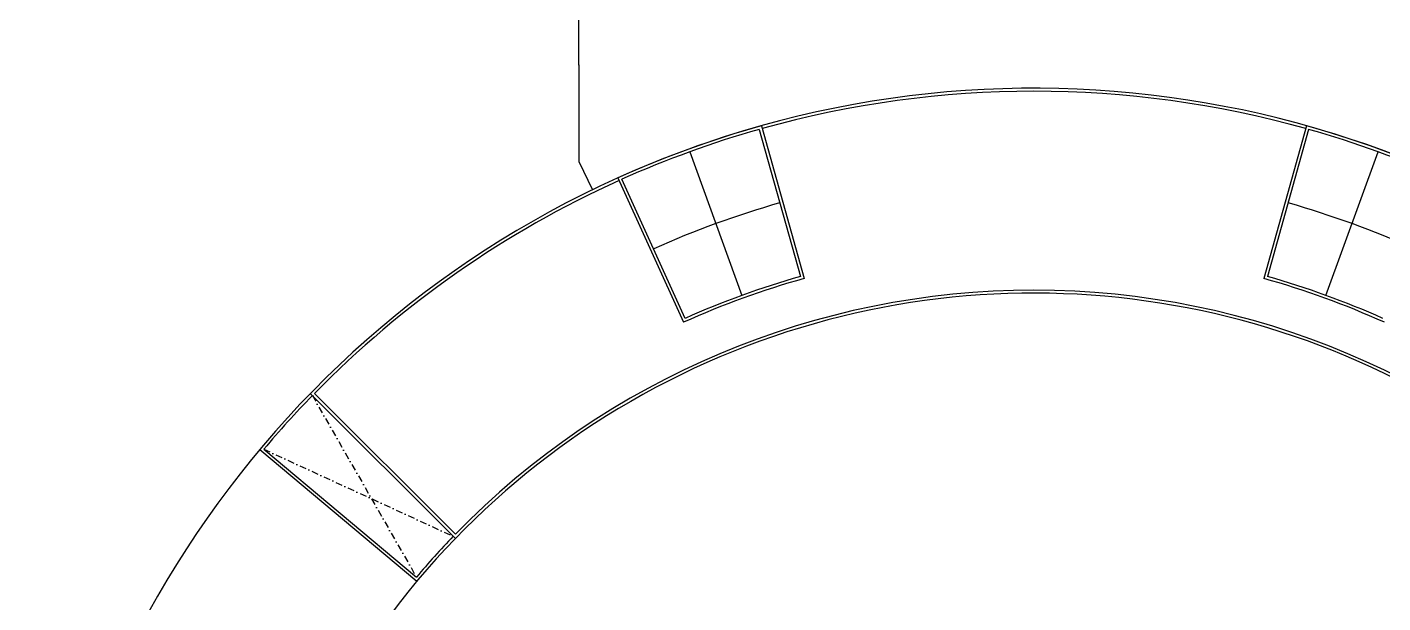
# Model space of a CAD drawing. Header units: millimetres. Extents: x -68474 to 336725, y -113450 to 40976.
# Drawn here: x -68473 to 23731, y -54889 to -15678 of the extents above; entities that cross this region are included whole.
import ezdxf

# ---------------------------------------------------------------- set-up
doc = ezdxf.new("R2010")
doc.units = ezdxf.units.MM
doc.header["$LTSCALE"] = 900
doc.linetypes.add('s4152a$0$DASHDOT', pattern=[1, 0.5, -0.25, 0, -0.25])
for name, color, linetype in [('s3152a$0$23', 7, 'Continuous'), ('s4152a$0$23', 7, 'Continuous'), ('s4152a$0$7', 7, 'Continuous')]:
    doc.layers.add(name, color=color, linetype=linetype)

# ---------------------------------------------------------------- blocks, each defined once
blk = doc.blocks.new('s3152a')
at = {"layer": 's3152a$0$23', "color": 14, "linetype": 'Continuous'}
blk.add_line((-30950, -18275), (-30950, 17775), dxfattribs=at)
blk = doc.blocks.new('s4152a')
at = {"layer": 's4152a$0$23', "color": 14, "linetype": 'Continuous'}
for p, q in [((-18678.1, -22642.4), (-15876.9, -32658.1)), ((-18539.5, -22395.5), (-15630.7, -32796.4)), ((18539.7, -22395.5), (15630.9, -32796.4)), ((18678.3, -22642.4), (15877.1, -32658.1)), ((-28288.5, -25943.8), (-23831.4, -35781.2)), ((-23731.2, -35516.8), (-28024.3, -26044.1)), ((-49213.4, -40629.8), (-39348, -50495.2)), ((-48932.2, -40628), (-39350.2, -50210)), ((-52656.8, -44445.8), (-41970.5, -53412.7)), ((-52375, -44421.1), (-41995.1, -53131))]:
    blk.add_line(p, q, dxfattribs=at)
at = {"layer": 's4152a$0$23', "color": 14, "linetype": 's4152a$0$DASHDOT'}
for p, q in [((-49071.9, -40771.3), (-41995.1, -53131)), ((-52375, -44421.1), (-39489.5, -50353.7))]:
    blk.add_line(p, q, dxfattribs=at)
at = {"layer": 's4152a$0$23', "color": 14, "linetype": 'Continuous'}
blk.add_lwpolyline([(-30949.9, -18249.9), (-30949.9, -24834), (-30020.5, -26756.3)], dxfattribs=at)
for radius, start, end in [(68655, 39.916639, 175.833536), (68455, 74.333239, 105.666772), (68655, 105.666636, 114.333028), (68455, 105.834014, 114.166125), (68655, 65.666803, 74.333364), (68455, 65.833697, 74.165983), (68455, 114.332936, 135.627594), (57855.038, 105.674497, 114.325308), (58055.038, 105.871603, 114.127728), (57855.038, 65.674689, 74.3255), (58055.038, 65.872269, 74.128394), (54705, 344.112911, 175.886733), (54905, 44.217508, 135.782486), (68455.001, 135.795097, 139.916081), (54905, 135.991342, 139.895483)]:
    blk.add_arc((0.1, -88499.9), radius, start, end, dxfattribs=at)
at = {"layer": 's4152a$0$7', "color": 14, "linetype": 'Continuous'}
for p, q in [((-23413.1, -24173.3), (-19855.6, -33945.9)), ((19855.6, -33946.3), (23413, -24174.1))]:
    blk.add_line(p, q, dxfattribs=at)
for start, end in [(105.871603, 114.127728), (65.872269, 74.128394)]:
    blk.add_arc((0.1, -88499.9), 63255.038, start, end, dxfattribs=at)

msp = doc.modelspace()

# ---------------------------------------------------------------- block references
for name in ['s3152a', 's4152a']:
    msp.add_blockref(name, (0, 0))

doc.saveas('drawing.dxf')
